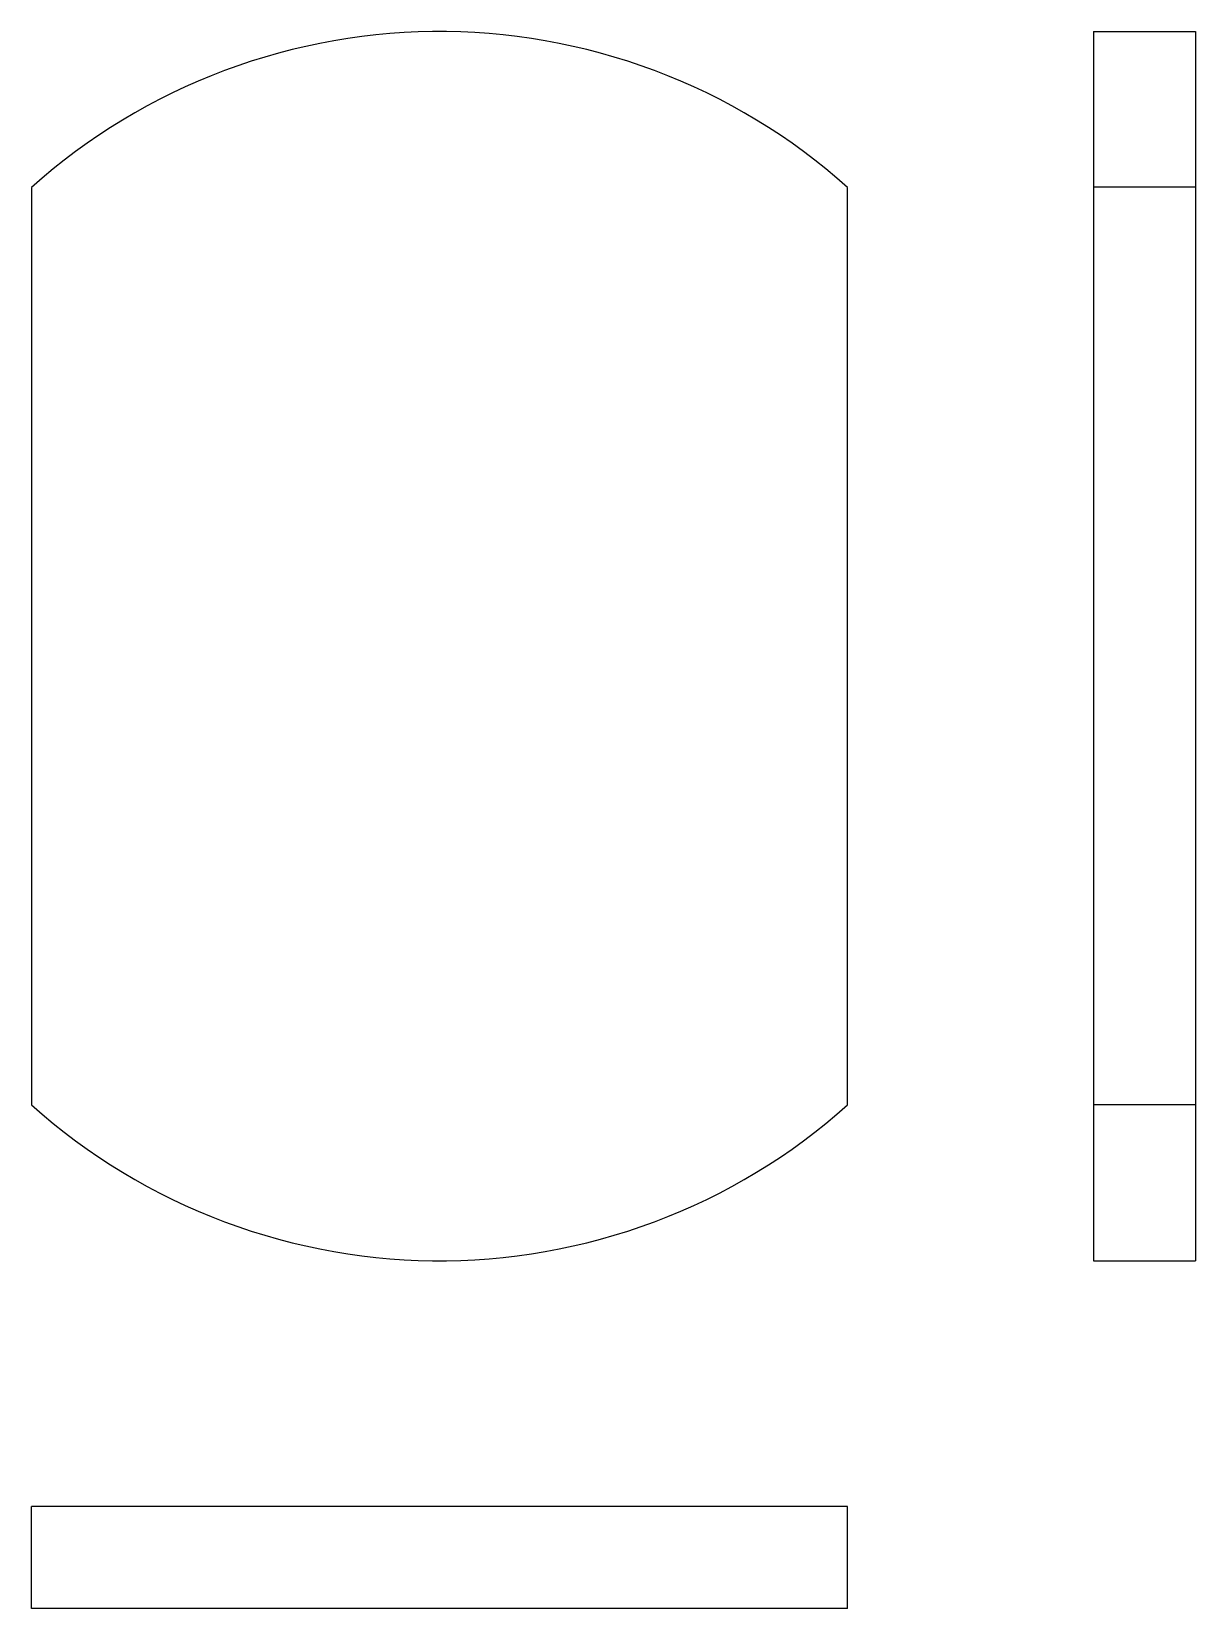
# Model space of a CAD drawing. Extents: x 0 to 0.535, y 0 to 0.725.
import ezdxf

# ---------------------------------------------------------------- set-up
doc = ezdxf.new("R2010")
doc.units = 0
for name, color, linetype in [('FRONT', 7, 'CONTINUOUS'), ('LEFT', 7, 'CONTINUOUS'), ('TOP', 7, 'CONTINUOUS')]:
    doc.layers.add(name, color=color, linetype=linetype)

msp = doc.modelspace()

# ---------------------------------------------------------------- linework, layer by layer
at = {"layer": 'FRONT'}
for p, q in [((0.126102, 0.718207), (0.119761, 0.716711)), ((0.132476, 0.719556), (0.126102, 0.718207)), ((0.13888, 0.720756), (0.132476, 0.719556)), ((0.14531, 0.721808), (0.13888, 0.720756)), ((0.151762, 0.722711), (0.14531, 0.721808)), ((0.158234, 0.723464), (0.151762, 0.722711)), ((0.164721, 0.724067), (0.158234, 0.723464)), ((0.171221, 0.724519), (0.164721, 0.724067)), ((0.177729, 0.724821), (0.171221, 0.724519)), ((0.184242, 0.724972), (0.177729, 0.724821)), ((0.190758, 0.724972), (0.184242, 0.724972)), ((0.197271, 0.724821), (0.190758, 0.724972)), ((0.203779, 0.724519), (0.197271, 0.724821)), ((0.210279, 0.724067), (0.203779, 0.724519)), ((0.216766, 0.723464), (0.210279, 0.724067)), ((0.223238, 0.722711), (0.216766, 0.723464)), ((0.22969, 0.721808), (0.223238, 0.722711)), ((0.23612, 0.720756), (0.22969, 0.721808)), ((0.242524, 0.719556), (0.23612, 0.720756)), ((0.248898, 0.718207), (0.242524, 0.719556)), ((0.255239, 0.716711), (0.248898, 0.718207)), ((0.100969, 0.711349), (0.094793, 0.709272)), ((0.107191, 0.713281), (0.100969, 0.711349)), ((0.113456, 0.715069), (0.107191, 0.713281)), ((0.119761, 0.716711), (0.113456, 0.715069)), ((0.261544, 0.715069), (0.255239, 0.716711)), ((0.267809, 0.713281), (0.261544, 0.715069)), ((0.274031, 0.711349), (0.267809, 0.713281)), ((0.280207, 0.709272), (0.274031, 0.711349)), ((0.082594, 0.704694), (0.076578, 0.702194)), ((0.088667, 0.707054), (0.082594, 0.704694)), ((0.094793, 0.709272), (0.088667, 0.707054)), ((0.286333, 0.707054), (0.280207, 0.709272)), ((0.292406, 0.704694), (0.286333, 0.707054)), ((0.298422, 0.702194), (0.292406, 0.704694)), ((0.064726, 0.696779), (0.058898, 0.693867)), ((0.070621, 0.699555), (0.064726, 0.696779)), ((0.076578, 0.702194), (0.070621, 0.699555)), ((0.304379, 0.699555), (0.298422, 0.702194)), ((0.310274, 0.696779), (0.304379, 0.699555)), ((0.316102, 0.693867), (0.310274, 0.696779)), ((0.053139, 0.690821), (0.047451, 0.687642)), ((0.058898, 0.693867), (0.053139, 0.690821)), ((0.321861, 0.690821), (0.316102, 0.693867)), ((0.327549, 0.687642), (0.321861, 0.690821)), ((0.041839, 0.684333), (0.036305, 0.680894)), ((0.047451, 0.687642), (0.041839, 0.684333)), ((0.333161, 0.684333), (0.327549, 0.687642)), ((0.338695, 0.680894), (0.333161, 0.684333)), ((0.030852, 0.677328), (0.025484, 0.673637)), ((0.036305, 0.680894), (0.030852, 0.677328)), ((0.344148, 0.677328), (0.338695, 0.680894)), ((0.349516, 0.673637), (0.344148, 0.677328)), ((0.020202, 0.669822), (0.01501, 0.665887)), ((0.025484, 0.673637), (0.020202, 0.669822)), ((0.354798, 0.669822), (0.349516, 0.673637)), ((0.35999, 0.665887), (0.354798, 0.669822)), ((0.00991, 0.661831), (0.004906, 0.657659)), ((0.01501, 0.665887), (0.00991, 0.661831)), ((0.36509, 0.661831), (0.35999, 0.665887)), ((0.370094, 0.657659), (0.36509, 0.661831)), ((0.004906, 0.657659), (0, 0.653372)), ((0, 0.653372), (0, 0.231497)), ((0.375, 0.653372), (0.370094, 0.657659)), ((0.375, 0.231497), (0.375, 0.653372)), ((0, 0.231497), (0.004906, 0.22721)), ((0.004906, 0.22721), (0.00991, 0.223038)), ((0.36509, 0.223038), (0.370094, 0.22721)), ((0.370094, 0.22721), (0.375, 0.231497)), ((0.00991, 0.223038), (0.01501, 0.218983)), ((0.01501, 0.218983), (0.020202, 0.215047)), ((0.354798, 0.215047), (0.35999, 0.218983)), ((0.35999, 0.218983), (0.36509, 0.223038)), ((0.020202, 0.215047), (0.025484, 0.211232)), ((0.025484, 0.211232), (0.030852, 0.207541)), ((0.344148, 0.207541), (0.349516, 0.211232)), ((0.349516, 0.211232), (0.354798, 0.215047)), ((0.030852, 0.207541), (0.036305, 0.203975)), ((0.036305, 0.203975), (0.041839, 0.200537)), ((0.333161, 0.200537), (0.338695, 0.203975)), ((0.338695, 0.203975), (0.344148, 0.207541)), ((0.041839, 0.200537), (0.047451, 0.197227)), ((0.047451, 0.197227), (0.053139, 0.194048)), ((0.321861, 0.194048), (0.327549, 0.197227)), ((0.327549, 0.197227), (0.333161, 0.200537)), ((0.053139, 0.194048), (0.058898, 0.191002)), ((0.058898, 0.191002), (0.064726, 0.188091)), ((0.310274, 0.188091), (0.316102, 0.191002)), ((0.316102, 0.191002), (0.321861, 0.194048)), ((0.064726, 0.188091), (0.070621, 0.185315)), ((0.070621, 0.185315), (0.076578, 0.182676)), ((0.076578, 0.182676), (0.082594, 0.180176)), ((0.292406, 0.180176), (0.298422, 0.182676)), ((0.298422, 0.182676), (0.304379, 0.185315)), ((0.304379, 0.185315), (0.310274, 0.188091)), ((0.082594, 0.180176), (0.088667, 0.177816)), ((0.088667, 0.177816), (0.094793, 0.175597)), ((0.094793, 0.175597), (0.100969, 0.173521)), ((0.274031, 0.173521), (0.280207, 0.175597)), ((0.280207, 0.175597), (0.286333, 0.177816)), ((0.286333, 0.177816), (0.292406, 0.180176)), ((0.100969, 0.173521), (0.107191, 0.171588)), ((0.107191, 0.171588), (0.113456, 0.1698)), ((0.113456, 0.1698), (0.119761, 0.168158)), ((0.119761, 0.168158), (0.126102, 0.166662)), ((0.248898, 0.166662), (0.255239, 0.168158)), ((0.255239, 0.168158), (0.261544, 0.1698)), ((0.261544, 0.1698), (0.267809, 0.171588)), ((0.267809, 0.171588), (0.274031, 0.173521)), ((0.126102, 0.166662), (0.132476, 0.165314)), ((0.132476, 0.165314), (0.13888, 0.164113)), ((0.13888, 0.164113), (0.14531, 0.163061)), ((0.14531, 0.163061), (0.151762, 0.162158)), ((0.151762, 0.162158), (0.158234, 0.161405)), ((0.158234, 0.161405), (0.164721, 0.160803)), ((0.164721, 0.160803), (0.171221, 0.16035)), ((0.171221, 0.16035), (0.177729, 0.160048)), ((0.177729, 0.160048), (0.184242, 0.159897)), ((0.184242, 0.159897), (0.190758, 0.159897)), ((0.190758, 0.159897), (0.197271, 0.160048)), ((0.197271, 0.160048), (0.203779, 0.16035)), ((0.203779, 0.16035), (0.210279, 0.160803)), ((0.210279, 0.160803), (0.216766, 0.161405)), ((0.216766, 0.161405), (0.223238, 0.162158)), ((0.223238, 0.162158), (0.22969, 0.163061)), ((0.22969, 0.163061), (0.23612, 0.164113)), ((0.23612, 0.164113), (0.242524, 0.165314)), ((0.242524, 0.165314), (0.248898, 0.166662))]:
    msp.add_line(p, q, dxfattribs=at)
at = {"layer": 'LEFT'}
for p, q in [((0.488022, 0.72501), (0.488022, 0.653391)), ((0.488022, 0.72501), (0.534897, 0.72501)), ((0.534897, 0.72501), (0.534897, 0.653391)), ((0.534897, 0.653391), (0.488022, 0.653391)), ((0.488022, 0.653391), (0.488022, 0.231516)), ((0.534897, 0.653391), (0.534897, 0.231516)), ((0.534897, 0.231516), (0.488022, 0.231516)), ((0.488022, 0.231516), (0.488022, 0.159897)), ((0.534897, 0.231516), (0.534897, 0.159897)), ((0.488022, 0.159897), (0.534897, 0.159897))]:
    msp.add_line(p, q, dxfattribs=at)
at = {"layer": 'TOP'}
for p, q in [((0.375, 0.046875), (0, 0.046875)), ((0, 0), (0, 0.046875)), ((0.375, 0), (0.375, 0.046875)), ((0.375, 0), (0, 0))]:
    msp.add_line(p, q, dxfattribs=at)

doc.saveas('drawing.dxf')
